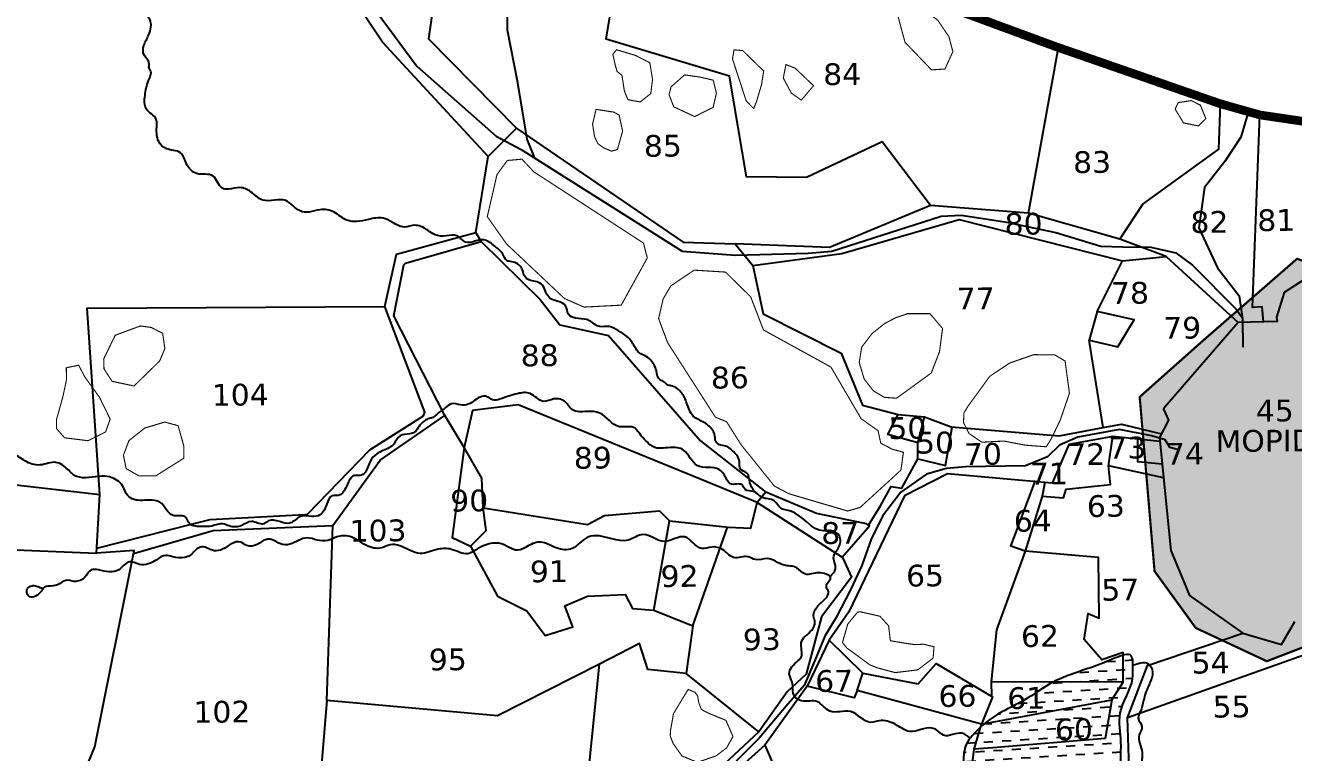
# Model space of a CAD drawing. Header units: inches. Extents: x 738765 to 747376, y 1643863 to 1647570.
# Drawn here: x 742590 to 743760, y 1646078 to 1646750 of the extents above; entities that cross this region are included whole.
import ezdxf
from ezdxf.enums import TextEntityAlignment as Align

# ---------------------------------------------------------------- set-up
doc = ezdxf.new("R2010")
doc.units = ezdxf.units.IN
doc.header["$MEASUREMENT"] = 0
doc.linetypes.add('ACAD_ISO02W100', pattern=[15, 12, -3])
doc.linetypes.add('DOT2', pattern=[0.125, 0, -0.125])
for name, color, linetype in [('HILLL', 17, 'Continuous'), ('PLOT', 7, 'Continuous'), ('PLOT NO', 7, 'Continuous'), ('ROADS', 6, 'Continuous'), ('tank', 4, 'Continuous'), ('TANKS-STREAM', 4, 'Continuous'), ('VILLAGE', 30, 'Continuous'), ('VILLAGE BOUNDRY', 5, 'Continuous'), ('VILLAGE STONES', 240, 'Continuous')]:
    doc.layers.add(name, color=color, linetype=linetype)
doc.styles.get("Standard").update_dxf_attribs({"font": 'verdana.ttf'})

msp = doc.modelspace()

# ---------------------------------------------------------------- hatches: boundary and pattern name
at = {"layer": 'tank'}
h = msp.add_hatch(dxfattribs=at)
h.set_pattern_fill('DASH', color=256, scale=67.1382042, angle=3.5405362, style=0)
edge = h.paths.add_edge_path()
edge.add_spline(control_points=[(743493, 1645887.2), (743494.3, 1645888.4), (743495.1, 1645889.7), (743498.9, 1645880.6), (743511.8, 1645880.7), (743529.9, 1645878.4), (743550.9, 1645874), (743570, 1645880.2), (743584.6, 1645889.4), (743605.6, 1645905.8), (743616, 1645937.2), (743636.2, 1645956.3), (743649.1, 1645975.3), (743631.8, 1646005.2), (743614.8, 1646029), (743598.4, 1646060.9), (743602.8, 1646086.7), (743596, 1646117.6), (743612.8, 1646139.6), (743611.5, 1646156.8), (743612.3, 1646172.2), (743591.4, 1646164.1), (743575.9, 1646157.5), (743555.6, 1646151.1), (743533.8, 1646142.1), (743514.7, 1646127.2), (743487.1, 1646115), (743468.6, 1646101), (743456.4, 1646084.7), (743454.8, 1646070.2), (743458.4, 1646055.1), (743464.8, 1646039.5), (743471.3, 1646028.7), (743476.1, 1646012.3), (743490.2, 1646000.9), (743501.7, 1645975.5), (743503.3, 1645951.1), (743505.6, 1645924.8), (743492.4, 1645907.8), (743493.7, 1645894.3), (743494.3, 1645888.4)], knot_values=[413.710273, 413.710273, 413.710273, 413.710273, 415.813856, 422.298726, 432.05318, 452.8162, 478.055866, 494.131485, 511.452359, 529.848073, 572.538119, 604.473533, 614.391635, 637.316918, 693.062612, 710.451603, 741.326589, 768.379601, 801.714435, 813.287634, 822.978327, 837.764099, 859.616439, 882.311568, 898.732518, 930.628693, 953.730656, 988.859749, 998.532307, 1014.013449, 1030.113753, 1044.807445, 1064.357447, 1067.552332, 1095.884626, 1114.862982, 1149.559795, 1169.062372, 1191.416092, 1208.631952, 1208.631952, 1208.631952, 1208.631952], degree=3, periodic=0)
at = {"layer": 'VILLAGE', "linetype": 'Continuous'}
h = msp.add_hatch(dxfattribs=at)
h.set_pattern_fill('SACNCR', color=256, scale=45.0944824, angle=1.53031993, style=0)
h.paths.add_polyline_path([(743618.1, 1646406.6), (743631.8, 1646245.8), (743669.8, 1646193.4), (743735.3, 1646162.7), (743786.1, 1646182.2), (743852.2, 1646292.4), (743874.6, 1646383.4), (743889.2, 1646490.9), (743829.3, 1646509.7), (743763.3, 1646534.1), (743676.2, 1646458.3)])
h.paths.add_polyline_path([(743679.7, 1646350), (743796.2, 1646351.2), (743795.8, 1646382.5), (743679.4, 1646381.3)], flags=24)

# ---------------------------------------------------------------- linework, layer by layer
at = {"layer": 'HILLL', "linetype": 'DOT2', "const_width": 1}
for points in [[(743393.6, 1646763.7), (743401.7, 1646733.8), (743415.1, 1646719.9), (743426.1, 1646708.4), (743438.5, 1646709.2), (743445.8, 1646725.2), (743442.1, 1646739.2), (743431.7, 1646754.4), (743410.4, 1646769.9), (743397.5, 1646771.6), (743393.6, 1646763.7)], [(743150.6, 1646680), (743157.6, 1646678.9), (743167.2, 1646686.6), (743168.8, 1646699.8), (743166.3, 1646715), (743153, 1646721.8), (743135.6, 1646727), (743132.2, 1646722.8), (743134.3, 1646713.3), (743136.1, 1646707), (743140.6, 1646703.4), (743142.8, 1646689), (743146, 1646681.1), (743150.6, 1646680)], [(743255.2, 1646679.8), (743262.1, 1646672.7), (743264.8, 1646679.5), (743269.4, 1646695), (743271.3, 1646707.4), (743261.2, 1646717.2), (743252, 1646726.2), (743244, 1646726.9), (743242.5, 1646718.6), (743255.2, 1646679.8)], [(743207.7, 1646665.3), (743224.7, 1646673.9), (743227.7, 1646686.9), (743224.8, 1646698.9), (743212.4, 1646701.8), (743198.4, 1646703.8), (743185.9, 1646692.8), (743184, 1646685.6), (743188.4, 1646674.3), (743207.7, 1646665.3)], [(743289.4, 1646700.9), (743296.8, 1646687), (743306, 1646680.5), (743317.3, 1646693.8), (743300.3, 1646710), (743291.8, 1646713.3), (743289.4, 1646700.9)], [(743653.7, 1646678.2), (743665.7, 1646680.1), (743674.1, 1646675.8), (743679.1, 1646663.4), (743672.2, 1646656.7), (743658.5, 1646659.5), (743650.8, 1646672.2), (743653.7, 1646678.2)], [(743136.4, 1646634.9), (743141.2, 1646651.8), (743138, 1646666.7), (743133.3, 1646669.4), (743116.7, 1646672), (743113.5, 1646658.3), (743115.3, 1646646.8), (743118.4, 1646640.3), (743123.8, 1646636.4), (743131, 1646633.4), (743136.4, 1646634.9)], [(743164, 1646534.9), (743146.2, 1646502.7), (743140, 1646491.3), (743105.7, 1646489.5), (743087.7, 1646497.3), (743034, 1646547.9), (743016.4, 1646573), (743022.5, 1646599.5), (743025.3, 1646611.7), (743034.8, 1646624.8)], [(743034.8, 1646624.8), (743048.4, 1646626), (743059.2, 1646614.4), (743160.4, 1646548.6), (743164, 1646534.9), (743164, 1646534.9)], [(743207.2, 1646523.6), (743207.2, 1646523.6), (743236.1, 1646521.8), (743259.3, 1646499), (743271.1, 1646468.4), (743333.3, 1646434.2), (743361.2, 1646386.5), (743376.8, 1646375.4), (743379.3, 1646363.9), (743389.8, 1646358.4), (743400.2, 1646355.5), (743397.9, 1646339.1), (743386.6, 1646328.7), (743360.2, 1646304.6), (743348.7, 1646301.3), (743294.7, 1646317.2), (743281.2, 1646324.3), (743250.6, 1646362.3), (743237.1, 1646383.7), (743226.8, 1646387.9), (743182.7, 1646456.7), (743174.4, 1646478.9), (743178.6, 1646497.1), (743185.7, 1646509.1), (743207.2, 1646523.6)], [(743393.9, 1646405.4), (743425.9, 1646428.7), (743433.5, 1646448.4), (743436.3, 1646469.8), (743424.7, 1646483.4), (743404, 1646483.4), (743393.1, 1646479.7), (743382.8, 1646474.3), (743371.1, 1646464.9), (743361.7, 1646452.5), (743359.4, 1646438.4), (743364, 1646423.1), (743372.5, 1646412.2), (743382.7, 1646406.2), (743393.9, 1646405.4)], [(742670.3, 1646421), (742690.6, 1646416.7), (742714.2, 1646439.8), (742719, 1646451.1), (742717, 1646465.3), (742706.5, 1646470.7), (742696.4, 1646472.1), (742673.2, 1646463.5), (742662.6, 1646441.6), (742662.9, 1646432.5), (742670.3, 1646421)], [(743460, 1646398.4), (743479.8, 1646425.6), (743498, 1646437.8), (743520.4, 1646445.6), (743539.8, 1646445.4), (743549.3, 1646439.7), (743553.3, 1646410), (743544.9, 1646385.4), (743536.7, 1646368.3), (743532, 1646360.6), (743512.4, 1646362.1), (743493.3, 1646365.8), (743484.9, 1646365.5), (743472.6, 1646364.8), (743460.6, 1646372.9), (743455.6, 1646383), (743456, 1646391.9), (743460, 1646398.4)], [(742626.5, 1646368.9), (742648.1, 1646366.2), (742664.3, 1646374.2), (742668.6, 1646386.1), (742658.7, 1646406.3), (742645.2, 1646425), (742639.5, 1646435.9), (742628.1, 1646433.5), (742628.3, 1646422.5), (742625, 1646407), (742619.1, 1646385.8), (742619, 1646377.5), (742626.5, 1646368.9)], [(742736.6, 1646361), (742731.2, 1646380.1), (742718.8, 1646383.4), (742700.5, 1646377.9), (742685.9, 1646366.3), (742680.8, 1646352.8), (742683.3, 1646340.5), (742694.9, 1646333.8), (742710.7, 1646333.8), (742722.9, 1646341.5), (742736.6, 1646350.1), (742736.6, 1646361)], [(743360.1, 1646208.4), (743378.5, 1646204.2), (743386.5, 1646195.4), (743388.2, 1646181.6), (743400.5, 1646179.5), (743410.7, 1646178), (743418.9, 1646178.4), (743428.4, 1646176), (743427.6, 1646165.6), (743413.4, 1646154.7), (743392.6, 1646152.2), (743376.4, 1646156.5), (743369.2, 1646159.3), (743360.9, 1646165.5), (743348.1, 1646174.8), (743344, 1646180), (743348.8, 1646196.9), (743357.9, 1646208), (743360.1, 1646208.4)], [(743185.3, 1646098.1), (743188.1, 1646114.3), (743195.4, 1646126.4), (743201.7, 1646136.7), (743207.9, 1646134), (743210.3, 1646130.9), (743211.5, 1646124.4), (743213.8, 1646118.2), (743219.8, 1646115), (743236.5, 1646108.1), (743243, 1646093.2), (743237.1, 1646082.7), (743227.3, 1646075.3), (743210.2, 1646069.4), (743196, 1646075.2), (743188, 1646086.4), (743185.1, 1646093.7), (743185.4, 1646098.6)]]:
    msp.add_lwpolyline(points, dxfattribs=at)
at = {"layer": 'PLOT'}
for points in [[(742978.7, 1646854.3), (742962.1, 1646737), (743043.3, 1646654.6), (743017.3, 1646628.4)], [(742391.8, 1646339.1), (742479.9, 1646337.1), (742659, 1646316.7), (742647.3, 1646488.5), (742921.9, 1646489.9), (742932.7, 1646538.4), (743005.7, 1646558.3), (743017.3, 1646628.4), (742919.8, 1646734.1), (742871.9, 1646805.6), (742710.4, 1646833.1), (742554.2, 1646829.9), (742448.5, 1646831.4)], [(743425.3, 1646583.4), (743380.7, 1646642), (743310.9, 1646609.2), (743255.4, 1646609.6), (743239.8, 1646702.7), (743125.9, 1646736.9), (743140, 1646820.7)], [(743515.5, 1646576.2), (743543.2, 1646729)], [(743599.8, 1646552.2), (743621, 1646584.4), (743691.1, 1646635.1), (743692.6, 1646677.1)], [(743732.3, 1646475.8), (743731, 1646489.8), (743722.2, 1646489.2), (743729, 1646666.8)], [(743043.6, 1646654.3), (743197, 1646549.5), (743245.1, 1646547.8), (743261.4, 1646527.8), (743270.9, 1646483.3), (743342.7, 1646447), (743362.6, 1646399.1), (743395.2, 1646390.5), (743419.7, 1646388.2), (743444.3, 1646378.9), (743543.9, 1646370.8), (743584.4, 1646378.3), (743601.2, 1646381.5), (743638.1, 1646372.5)], [(743642.4, 1646536.1), (743599.8, 1646552.2), (743515.5, 1646576.2), (743425.3, 1646583.4), (743332, 1646544.6), (743245.1, 1646547.8)], [(743261.4, 1646527.8), (743343.5, 1646539), (743451.5, 1646570.2), (743602.4, 1646532.2)], [(742690, 1646262.2), (742763.6, 1646283.3), (742873.9, 1646288), (742917.5, 1646348.1), (742977.2, 1646389.6), (742930.3, 1646481.4), (742939.3, 1646528.4), (742941, 1646530.1), (743010.8, 1646550), (743005.7, 1646558.3)], [(743010.8, 1646550), (743065.3, 1646496.5), (743083.4, 1646473.2), (743128.2, 1646463.2), (743213, 1646366.1), (743273.4, 1646318.6), (743265.4, 1646309.2), (743201.8, 1646335.2), (743044.8, 1646399.4), (743002.8, 1646394), (742995.1, 1646360), (742977.2, 1646389.6)], [(743578.9, 1646485.5), (743602.4, 1646532.2), (743642.4, 1646536.1), (743709, 1646475.2)], [(743774.6, 1646518), (743751.5, 1646502.9), (743744.2, 1646480.1), (743744.8, 1646476.1), (743709, 1646475.2), (743641.3, 1646397.2), (743640.2, 1646395.2), (743644.8, 1646385), (743636.4, 1646369.3), (743646.8, 1646265), (743664, 1646223.5), (743713.3, 1646188.5), (743748.8, 1646178), (743761.3, 1646199.3)], [(742656.3, 1646266.9), (742743.6, 1646289.1), (742760.8, 1646293.4), (742848, 1646298.2), (742850.6, 1646298.3), (742908, 1646357.8), (742957.6, 1646389.3), (742958.9, 1646392.6), (742921.9, 1646489.9)], [(743584.4, 1646378.3), (743571.4, 1646459.1), (743597.9, 1646452.9), (743613, 1646477.8), (743578.9, 1646485.5), (743571.4, 1646459.1)], [(743413.5, 1646349.6), (743413.6, 1646364.2), (743385.8, 1646371.9), (743395.2, 1646390.5)], [(743413.6, 1646364.2), (743419.7, 1646388.2)], [(743367.9, 1646288.3), (743379.1, 1646306.2), (743388.9, 1646323.8), (743398.6, 1646322.4), (743413.5, 1646349.6), (743439, 1646343.3), (743445.3, 1646378.8)], [(743636.8, 1646365.5), (743593.3, 1646370.1), (743552.6, 1646362.6), (743537.4, 1646327), (743440.9, 1646335.6), (743401.2, 1646315.2), (743349.8, 1646208.3), (743331.7, 1646182.1), (743311.4, 1646139.6), (743272.5, 1646085.1), (743229.5, 1646046.8), (743200.1, 1645953.6), (743137.3, 1645863.6), (743072.5, 1645793.9), (742994.9, 1645630.9), (742932.4, 1645598.7), (742901.3, 1645518.3), (742850.9, 1645443.8), (742800.6, 1645408.7), (742780.4, 1645374.2), (742728.4, 1645330.2), (742722, 1645271.3)], [(743528.1, 1646315.1), (743547.7, 1646313.5), (743550.3, 1646321.5), (743591.1, 1646325.7), (743589.3, 1646343), (743593.3, 1646370.1)], [(743616, 1646367.7), (743616, 1646347.1), (743638.8, 1646345)], [(742995.1, 1646360), (742983.9, 1646276.9), (743000.9, 1646268.9), (743015.3, 1646283.3), (743012.6, 1646304.3), (743011.3, 1646331.5), (742995.1, 1646360)], [(743640.1, 1646332), (743589.3, 1646343)], [(742479.9, 1646337.1), (742476.6, 1646269.7), (742656.1, 1646262.3), (742659, 1646316.7)], [(743512.4, 1646264.3), (743499.2, 1646268.9), (743522, 1646329.4)], [(743012.6, 1646304.3), (743108.7, 1646289), (743124.6, 1646297.2), (743175.1, 1646301.4), (743184.5, 1646292.3), (743238.9, 1646286.3), (743259.6, 1646285.6), (743265.4, 1646309.2), (743343.6, 1646258.7), (743368.9, 1646287.5), (743366.2, 1646289.5), (743320.1, 1646298.9), (743273.4, 1646318.6)], [(743530.6, 1646327.7), (743528.1, 1646315.1), (743512.4, 1646264.3)], [(742868.3, 1646126.5), (742873.9, 1646288)], [(743000.9, 1646268.9), (743025.9, 1646222.7), (743053, 1646209.2), (743069.9, 1646186.4), (743095.4, 1646194.3), (743088, 1646213.9), (743108.8, 1646222.6), (743143.7, 1646224.4), (743150.4, 1646211.4), (743170.1, 1646209.9), (743184.5, 1646292.3)], [(743170.1, 1646209.9), (743205.9, 1646195.4), (743237.8, 1646286.4)], [(742630.3, 1646025.5), (742654.4, 1646083.7), (742690.6, 1646264.9), (742656.1, 1646262.3)], [(743344, 1646258.5), (743352.3, 1646240.4), (743324.6, 1646203.8), (743310.5, 1646150.8), (743293.1, 1646134.4), (743266.7, 1646097.6), (743221.1, 1646054.8), (743207.4, 1646020.6), (743166.3, 1645928.2), (743066.6, 1645795.2), (743014.1, 1645718.2), (742979.1, 1645655.3), (742927.5, 1645621.3), (742863.4, 1645524.2), (742857.2, 1645515.1), (742837.8, 1645454.1), (742792.2, 1645416.7), (742771.8, 1645378.9), (742708.6, 1645335.2), (742701.6, 1645331.9), (742728.4, 1645330.2)], [(743603, 1646143.3), (743603, 1646170.7), (743583.1, 1646164.1), (743566.9, 1646182.6), (743570.6, 1646206.7), (743580.7, 1646202.5), (743580.1, 1646258.5), (743512.4, 1646264.3), (743486.1, 1646191.8), (743481.1, 1646143.8)], [(743205.9, 1646195.4), (743199.9, 1646151.3), (743164.6, 1646155), (743156.7, 1646179), (743119.9, 1646160.1)], [(743557.3, 1645885.2), (743586.1, 1645896), (743601, 1645937.4), (743642.1, 1645970.9), (743648.4, 1646033.6), (743608.9, 1646045.9), (743607, 1646110.6), (743625.3, 1646158.8), (743713.3, 1646188.5)], [(743357.4, 1646135.6), (743362.7, 1646151.6), (743331.7, 1646182.1)], [(743784.4, 1646173.4), (743607, 1646110.6)], [(742842.6, 1645989.8), (742856.8, 1645986.4), (743096.5, 1645953.1), (743099.1, 1645953.7), (743107.9, 1646041.4), (743119.9, 1646160.1), (743025.9, 1646112.4), (742868.3, 1646126.5), (742856.8, 1645986.4)], [(743362.7, 1646151.6), (743413.8, 1646141.7), (743430.3, 1646160.7), (743482.4, 1646129.9), (743472.3, 1646104.7)], [(743266.7, 1646097.6), (743199.9, 1646151.3)], [(743592.5, 1646127.2), (743603, 1646143.3), (743481.1, 1646143.8), (743481.5, 1646130.4)], [(743272.5, 1646085.1), (743285.3, 1646055.5), (743297.7, 1645996.5), (743342.4, 1645990), (743378, 1645983.8), (743403.7, 1645974.5), (743450.7, 1645959.8), (743465.4, 1646081.4), (743472.3, 1646104.7), (743357.4, 1646135.6), (743354.9, 1646128.9), (743311.4, 1646139.6)], [(743472.3, 1646104.7), (743592.5, 1646127.2), (743586.3, 1646091.4), (743482.8, 1646082.8), (743465.4, 1646081.4)]]:
    msp.add_lwpolyline(points, dxfattribs=at)
at = {"layer": 'ROADS'}
for points in [[(743060.2, 1646626.9), (743053.3, 1646644.4), (743044.6, 1646696.4), (743035, 1646745.1), (743034.3, 1646812.7), (743040.3, 1646841.4)], [(742903.5, 1646777.1), (742951.5, 1646711.9), (743024.7, 1646647.3), (743047.7, 1646634.8), (743196.1, 1646541.2), (743245.4, 1646537.3), (743312.4, 1646539.2), (743334.3, 1646541), (743435.1, 1646573.3), (743453.5, 1646574.4), (743493.7, 1646568.3), (743540.7, 1646558.3), (743582.4, 1646545.6), (743602.2, 1646545.2), (743628.4, 1646544.7), (743651.4, 1646539.6), (743666.7, 1646528.1), (743707.2, 1646487.5), (743712.7, 1646479.9)], [(743717.8, 1646668.3), (743711.5, 1646646.3), (743696.6, 1646624), (743677.8, 1646600), (743672.5, 1646562.5), (743690, 1646525.7), (743709.7, 1646499.9), (743712.9, 1646478.7), (743713.3, 1646452.5)], [(743654.1, 1646357.8), (743646, 1646359.9), (743641.5, 1646367), (743629.1, 1646370.8), (743599.5, 1646376.4), (743561.2, 1646369.5), (743544, 1646362.1), (743533.1, 1646351.4), (743512.9, 1646343), (743457.5, 1646342.2), (743440, 1646340.6), (743421.5, 1646335.2), (743397.8, 1646318.8), (743380.9, 1646296.7), (743370.3, 1646275.4), (743361.7, 1646251), (743351.6, 1646229.1), (743338.3, 1646203.1), (743327.7, 1646185.7), (743318.4, 1646163.5), (743308.7, 1646140.4), (743292.1, 1646121.2), (743267, 1646091.8), (743246, 1646070.6)]]:
    msp.add_lwpolyline(points, dxfattribs=at)
at = {"layer": 'TANKS-STREAM'}
for points in [[(743262.8, 1646319.1), (743258.6, 1646327.6), (743255.6, 1646336.7), (743250, 1646339.9), (743249, 1646347), (743244.6, 1646354.8), (743236.1, 1646361.3), (743230.7, 1646362.5), (743227, 1646365.9), (743226.4, 1646370.2), (743222, 1646378.7), (743212.5, 1646385), (743207.6, 1646387.8), (743201, 1646399.1), (743196, 1646409.9), (743185.7, 1646416.9), (743182.2, 1646417.8), (743180.1, 1646420), (743175.7, 1646422.5), (743172.3, 1646430.6), (743166.9, 1646440.8), (743161.5, 1646444.7), (743157.1, 1646447), (743152.3, 1646453), (743145.2, 1646462.5), (743137.3, 1646467.5), (743128.8, 1646471.7), (743119.9, 1646471.5), (743111.6, 1646476.4), (743108.1, 1646477.9), (743097.8, 1646479.3), (743091.4, 1646482.9), (743088.5, 1646490.8), (743081.9, 1646494.7), (743076.3, 1646496.4), (743071.8, 1646500.4), (743069.3, 1646506.3), (743065, 1646511.6), (743053.5, 1646515.3), (743050.7, 1646518.4), (743048, 1646525.6), (743039.1, 1646531.3), (743034.4, 1646532.5), (743030.4, 1646538.9), (743023.3, 1646545.7), (743018.6, 1646549.2), (743013.1, 1646551.5), (743005.7, 1646550.5), (742996.2, 1646549.5), (742992.9, 1646551.9), (742988.4, 1646555.2), (742978.5, 1646555.2), (742968.2, 1646556.2), (742961.9, 1646560.1), (742955, 1646563.9), (742949.7, 1646565), (742939.9, 1646563.4), (742929, 1646567.6), (742920.3, 1646571.5), (742906.7, 1646570.4), (742896.1, 1646568.5), (742886.9, 1646569.7), (742875.2, 1646577), (742862, 1646579.4), (742852.1, 1646577.2), (742843.7, 1646578.2), (742830.5, 1646587.8), (742809.5, 1646588.2), (742798.1, 1646595.9), (742788.3, 1646599.8), (742777.6, 1646598.2), (742771.8, 1646599.4), (742763.5, 1646610.4), (742748.4, 1646612.7), (742738.9, 1646621.8), (742733.3, 1646631.9), (742720.4, 1646635.7), (742713.4, 1646642.2), (742711.5, 1646657.9), (742711, 1646662.7), (742702.1, 1646672.1), (742700.7, 1646685), (742704, 1646698.6), (742705.8, 1646707.8), (742704.4, 1646710.3), (742704.6, 1646714.2), (742699.8, 1646722.1), (742699.7, 1646731), (742704, 1646740.5), (742705.1, 1646754.9), (742700.5, 1646760.2), (742697.7, 1646770.6), (742700.8, 1646780.9), (742703.4, 1646785.5), (742703.8, 1646793.1), (742699.2, 1646802.1), (742700.7, 1646807.4), (742706.8, 1646819.1), (742705.1, 1646828.5), (742703.6, 1646837.6), (742706.4, 1646841.7), (742709.7, 1646842.9)], [(743332.6, 1646241), (743337.5, 1646247.9), (743335.9, 1646259.5), (743340.3, 1646267.4), (743341.1, 1646278.3), (743332.8, 1646283.2), (743326.6, 1646282.9), (743296.3, 1646301.1), (743286.7, 1646304.4), (743281, 1646310.7), (743269.5, 1646314), (743261.9, 1646319.4), (743254.3, 1646321.2), (743251.4, 1646325.4), (743240.8, 1646326.3), (743237.4, 1646330.2), (743230.3, 1646339.6), (743209.9, 1646343.3), (743197.5, 1646357.5), (743185, 1646359.9), (743169.1, 1646360.7), (743166.6, 1646362.5), (743156.1, 1646373.7), (743152.8, 1646377.7), (743138.3, 1646379.1), (743120.2, 1646391.6), (743109, 1646393.2), (743099.5, 1646393.1), (743094.3, 1646395.1), (743088.6, 1646401.9), (743077.9, 1646404.7), (743068, 1646402.5), (743055.9, 1646409.7), (743044.3, 1646409.6), (743028, 1646404.6), (743021.1, 1646403.9), (743016.4, 1646406.8), (743011.4, 1646407), (742998.9, 1646399.9), (742991.8, 1646399.2), (742983.3, 1646400.3), (742977.6, 1646396.5), (742969.7, 1646390.5), (742966.1, 1646387.6), (742962.8, 1646386.7), (742958.4, 1646384.6), (742953.2, 1646379.1), (742949.3, 1646374), (742945.1, 1646372.5), (742935.9, 1646370.8), (742930.1, 1646363.1), (742926.2, 1646359.8), (742914.4, 1646354.1), (742908.4, 1646347.1), (742904.5, 1646338.1), (742900.5, 1646334.4), (742893.5, 1646334), (742887.3, 1646325.5), (742884.3, 1646319.9), (742880.7, 1646316.1), (742873.1, 1646315.4), (742869.2, 1646310), (742866.1, 1646302.4), (742862, 1646297.8), (742854.5, 1646296.4), (742844.1, 1646296.3), (742834.8, 1646290.3), (742814.7, 1646292.1), (742810.2, 1646289.5), (742798.8, 1646291.6), (742790, 1646287.9), (742778.3, 1646287.5), (742772.6, 1646289.6), (742762.3, 1646287.4), (742753.6, 1646287), (742742, 1646289.6), (742737.6, 1646295.9), (742726.7, 1646297.2), (742714.5, 1646309.5), (742704.7, 1646311.4), (742688.9, 1646312.6), (742683.3, 1646317.4), (742680.8, 1646323.1), (742670.3, 1646332), (742660.8, 1646333.4), (742649.1, 1646332.1), (742637.5, 1646333.3), (742629.3, 1646339.8), (742618.6, 1646346.2), (742603.9, 1646343.8), (742590, 1646347.5), (742578.5, 1646354.5), (742568.8, 1646356.3), (742551, 1646355.6), (742544.4, 1646355.5), (742538.8, 1646358.4), (742532.7, 1646363.1), (742520.2, 1646363.8), (742510.1, 1646362.5), (742500.9, 1646369.1), (742491.4, 1646369.4), (742483.6, 1646369.2), (742479.7, 1646370.4)], [(743461.7, 1646091.7), (743454.2, 1646096.2), (743437.3, 1646094.4), (743431, 1646099.2), (743426.5, 1646101), (743406, 1646097.9), (743392.5, 1646104.5), (743377.9, 1646107.7), (743369.9, 1646106.3), (743351.4, 1646116.3), (743332.3, 1646116.6), (743320.9, 1646125.3), (743306.3, 1646126.2), (743299.7, 1646130.4), (743297.5, 1646143.6), (743294.9, 1646151.1), (743303.1, 1646163.3), (743305.8, 1646166.3), (743305.9, 1646179.8), (743315.7, 1646191.5), (743318.6, 1646198.8), (743317.4, 1646204.3), (743321.7, 1646214), (743328.8, 1646221.3), (743331.1, 1646226.4), (743329.1, 1646232.3), (743333, 1646240.4), (743329.4, 1646242.8), (743321.9, 1646244.4), (743309.3, 1646243.2), (743301.8, 1646248.9), (743290.1, 1646251.4), (743274.4, 1646257.4), (743263.7, 1646256.5), (743257.1, 1646259), (743243.5, 1646258.4), (743233.4, 1646265.7), (743223.4, 1646268.1), (743214.3, 1646266.8), (743198.6, 1646277.4), (743179.8, 1646273.2), (743160.1, 1646279.6), (743146.4, 1646274.5), (743115.9, 1646278.5), (743108.4, 1646276.8), (743094.8, 1646266.8), (743080, 1646267.2), (743065.7, 1646272.6), (743054, 1646269.1), (743044.5, 1646265.1), (743028.4, 1646271.3), (743023.2, 1646271.7), (743007.8, 1646266.7), (742998.4, 1646261.9), (742983.4, 1646265.9), (742971, 1646266), (742954.6, 1646262.1), (742935.7, 1646269.2), (742926.7, 1646270.1), (742919.2, 1646267.3), (742904.5, 1646269.8), (742889.5, 1646277.9), (742877.6, 1646277.4), (742869.2, 1646274.1), (742859.4, 1646274.5), (742850.3, 1646276.6), (742834.2, 1646270.6), (742825.6, 1646271), (742817.5, 1646275), (742812.6, 1646275.1), (742804.2, 1646270.4), (742794.5, 1646269.5), (742789, 1646272.6), (742780.4, 1646271.1), (742772.3, 1646266), (742764.4, 1646264.7), (742753.3, 1646268.2), (742748.6, 1646266.5), (742744.4, 1646262.1), (742737.3, 1646258.4), (742726.2, 1646259.1), (742719.9, 1646260.4), (742711.1, 1646256.1), (742703.7, 1646252.5), (742695.6, 1646252.1), (742686, 1646254.4), (742676.5, 1646247.1), (742657.8, 1646246.9), (742651.1, 1646247), (742645.3, 1646240.3), (742635.5, 1646236.4), (742627.6, 1646237.3), (742620.6, 1646233.4), (742614.2, 1646232.1), (742608.1, 1646230.9), (742604.8, 1646227.1), (742599.6, 1646222.7), (742594.1, 1646222.1), (742592, 1646225.1), (742591.9, 1646229), (742595.2, 1646232.1), (742599.3, 1646232.3), (742604.1, 1646230.8), (742606.8, 1646229.7)], [(743611.8, 1646159.1), (743625.8, 1646160.4), (743630, 1646152.7), (743627, 1646141.7), (743621.6, 1646126.4), (743618.8, 1646116.2), (743616.8, 1646110), (743620.2, 1646102.6), (743617.7, 1646094.8), (743620.4, 1646078.4), (743620, 1646065.5), (743625.4, 1646054.6), (743631.1, 1646051.2), (743639.6, 1646050.9), (743650.5, 1646044.4), (743656, 1646033.9), (743655.8, 1646026.7), (743653.9, 1646017.5), (743656.6, 1646005.5), (743654.2, 1645994.5), (743655.5, 1645986.7), (743659.5, 1645982.5), (743662, 1645973.3), (743666.1, 1645965.6), (743672.9, 1645959.5), (743675.4, 1645955), (743679.8, 1645946), (743689.5, 1645938.2), (743697.1, 1645927.6), (743707.1, 1645920.8), (743714, 1645919), (743721, 1645918.2), (743728, 1645913.8), (743735.7, 1645907.8), (743744.5, 1645904.9), (743752.3, 1645903.4), (743758.2, 1645898.7), (743762.2, 1645890.2), (743770.6, 1645887), (743779.3, 1645884.2), (743784, 1645876.4), (743791.6, 1645872.5), (743797.5, 1645869.7), (743804.5, 1645869.1), (743812.9, 1645864.8), (743819.3, 1645860.4), (743831.3, 1645859.4), (743837.4, 1645859), (743843.1, 1645854.7), (743850.3, 1645851.5), (743858.4, 1645852.5), (743867.8, 1645850.5), (743876.7, 1645845), (743891, 1645844.7), (743900, 1645840.4), (743908.2, 1645834), (743916.7, 1645832.7), (743923.5, 1645825), (743926, 1645814.6), (743927.8, 1645811.3), (743934.9, 1645806.1), (743939.9, 1645795.4), (743942.1, 1645784.2), (743942.6, 1645775.6), (743951.2, 1645774), (743959.1, 1645775.4), (743968, 1645771.8), (743978.2, 1645766.9), (743987.4, 1645760.1), (743990, 1645748.9), (743989.1, 1645737.4), (743986.3, 1645729.8), (743985.7, 1645722.3), (743986.3, 1645714.8), (743982.5, 1645705), (743981.1, 1645695.9), (743983.8, 1645682), (743983.2, 1645674.8), (743980.5, 1645666.6), (743981.2, 1645655), (743981.8, 1645647.9), (743988, 1645638.8), (743990.1, 1645628.8), (744002.6, 1645617.5), (744011.9, 1645609.8), (744013.6, 1645606.6), (744024.9, 1645600.1), (744037.4, 1645587.9), (744043.4, 1645578.6), (744046.8, 1645566.2), (744048, 1645557.6), (744057.9, 1645547), (744060.5, 1645542.2), (744060.8, 1645535.6), (744061, 1645527.5), (744059.3, 1645517.6), (744061.2, 1645509.9), (744067.9, 1645501.9), (744071.5, 1645496.3), (744070.8, 1645489), (744070, 1645481.2), (744074.4, 1645473.8), (744079.3, 1645468.3), (744083.5, 1645464.4), (744085.1, 1645453.5), (744085.8, 1645447.9), (744091.5, 1645436.1), (744099.5, 1645430.3)]]:
    msp.add_spline(points, degree=3, dxfattribs=at)
msp.add_open_spline([(743493, 1645887.2), (743494.3, 1645888.4), (743495.1, 1645889.7), (743498.9, 1645880.6), (743511.8, 1645880.7), (743529.9, 1645878.4), (743550.9, 1645874), (743570, 1645880.2), (743584.6, 1645889.4), (743605.6, 1645905.8), (743616, 1645937.2), (743636.2, 1645956.3), (743649.1, 1645975.3), (743631.8, 1646005.2), (743614.8, 1646029), (743598.4, 1646060.9), (743602.8, 1646086.7), (743596, 1646117.6), (743612.8, 1646139.6), (743611.5, 1646156.8), (743612.3, 1646172.2), (743591.4, 1646164.1), (743575.9, 1646157.5), (743555.6, 1646151.1), (743533.8, 1646142.1), (743514.7, 1646127.2), (743487.1, 1646115), (743468.6, 1646101), (743456.4, 1646084.7), (743454.8, 1646070.2), (743458.4, 1646055.1), (743464.8, 1646039.5), (743471.3, 1646028.7), (743476.1, 1646012.3), (743490.2, 1646000.9), (743501.7, 1645975.5), (743503.3, 1645951.1), (743505.6, 1645924.8), (743492.4, 1645907.8), (743493.7, 1645894.3), (743494.3, 1645888.4)], degree=3, knots=[413.710273, 413.710273, 413.710273, 413.710273, 415.813856, 422.298726, 432.05318, 452.8162, 478.055866, 494.131485, 511.452359, 529.848073, 572.538119, 604.473533, 614.391635, 637.316918, 693.062612, 710.451603, 741.326589, 768.379601, 801.714435, 813.287634, 822.978327, 837.764099, 859.616439, 882.311568, 898.732518, 930.628693, 953.730656, 988.859749, 998.532307, 1014.013449, 1030.113753, 1044.807445, 1064.357447, 1067.552332, 1095.884626, 1114.862982, 1149.559795, 1169.062372, 1191.416092, 1208.631952, 1208.631952, 1208.631952, 1208.631952], dxfattribs=at)
at = {"layer": 'VILLAGE', "linetype": 'Continuous', "const_width": 2}
msp.add_lwpolyline([(743618.1, 1646406.6), (743631.8, 1646245.8), (743669.8, 1646193.4), (743735.3, 1646162.7), (743786.1, 1646182.2), (743852.2, 1646292.4), (743874.6, 1646383.4), (743889.2, 1646490.9), (743829.3, 1646509.7), (743763.3, 1646534.1), (743676.2, 1646458.3), (743618.1, 1646406.6)], dxfattribs=at)
at = {"layer": 'VILLAGE BOUNDRY', "linetype": 'ACAD_ISO02W100', "ltscale": 2, "const_width": 8}
msp.add_lwpolyline([(741728.6, 1646859.2), (741908.1, 1646863.6), (742148.1, 1646866.8), (742305.2, 1646853.1), (742379.2, 1646834.8), (742448.5, 1646831.4), (742450.9, 1646841.9), (742530.2, 1646837.1), (742540.6, 1646841.3), (742592.9, 1646846.8), (742687.9, 1646857.2), (742709.7, 1646842.9), (742847.9, 1646819.2), (742919.2, 1646815.9), (742978.7, 1646854.3), (743140, 1646820.7), (743173.2, 1646836.4), (743229.2, 1646808.3), (743392.6, 1646784.5), (743539.5, 1646730.3), (743692.6, 1646677.1), (743729, 1646666.8), (743841.9, 1646650.2)], dxfattribs=at)

# ---------------------------------------------------------------- texts
at = {"layer": 'PLOT NO'}
for s, p in [('84', (743343.7, 1646704.5)), ('85', (743178.3, 1646638.4)), ('83', (743574.2, 1646623.4)), ('80', (743511, 1646566.4)), ('82', (743682.4, 1646568.1)), ('81', (743744.1, 1646569.8)), ('77', (743466.9, 1646497.5)), (' 78', (743604.8, 1646502.6)), ('79', (743657.3, 1646470.4)), ('88', (743064.7, 1646445)), ('86', (743240.1, 1646424.5)), ('104', (742788.5, 1646408.7)), ('45', (743742.7, 1646394)), ('50', (743403.8, 1646378)), ('50', (743429.3, 1646364.5)), ('70', (743473.5, 1646354)), ('72', (743568.8, 1646353.8)), ('73', (743606.7, 1646359.8)), ('74', (743659.8, 1646354.2)), ('89', (743113.7, 1646350.5)), ('71', (743534.4, 1646335.9)), ('90', (742999.7, 1646311)), ('63', (743586.9, 1646306)), ('103', (742915.6, 1646283.3)), ('64', (743519.5, 1646292.4)), ('87', (743341.9, 1646281.1)), ('91', (743073.2, 1646245.7)), ('92', (743193.7, 1646241.3)), ('65', (743420.1, 1646241.8)), ('57', (743600.2, 1646228.8)), ('93', (743269.6, 1646182.9)), ('62', (743526.1, 1646186)), ('95', (742980, 1646164.4)), ('54', (743683.5, 1646161.5)), ('67', (743336.3, 1646144.6)), ('66', (743450, 1646130.7)), ('61', (743513.5, 1646128.8)), ('55', (743702.9, 1646120.9)), ('102', (742771.6, 1646116.1)), ('60', (743557.4, 1646099.8))]:
    msp.add_text(s, height=20.05, rotation=0.6075, dxfattribs=at).set_placement(p, align=Align.MIDDLE_CENTER)
at = {"layer": 'VILLAGE STONES'}
msp.add_text('MOPIDI', height=20.05, rotation=0.6075, dxfattribs=at).set_placement((743737.8, 1646366.2), align=Align.MIDDLE_CENTER)

doc.saveas('drawing.dxf')
